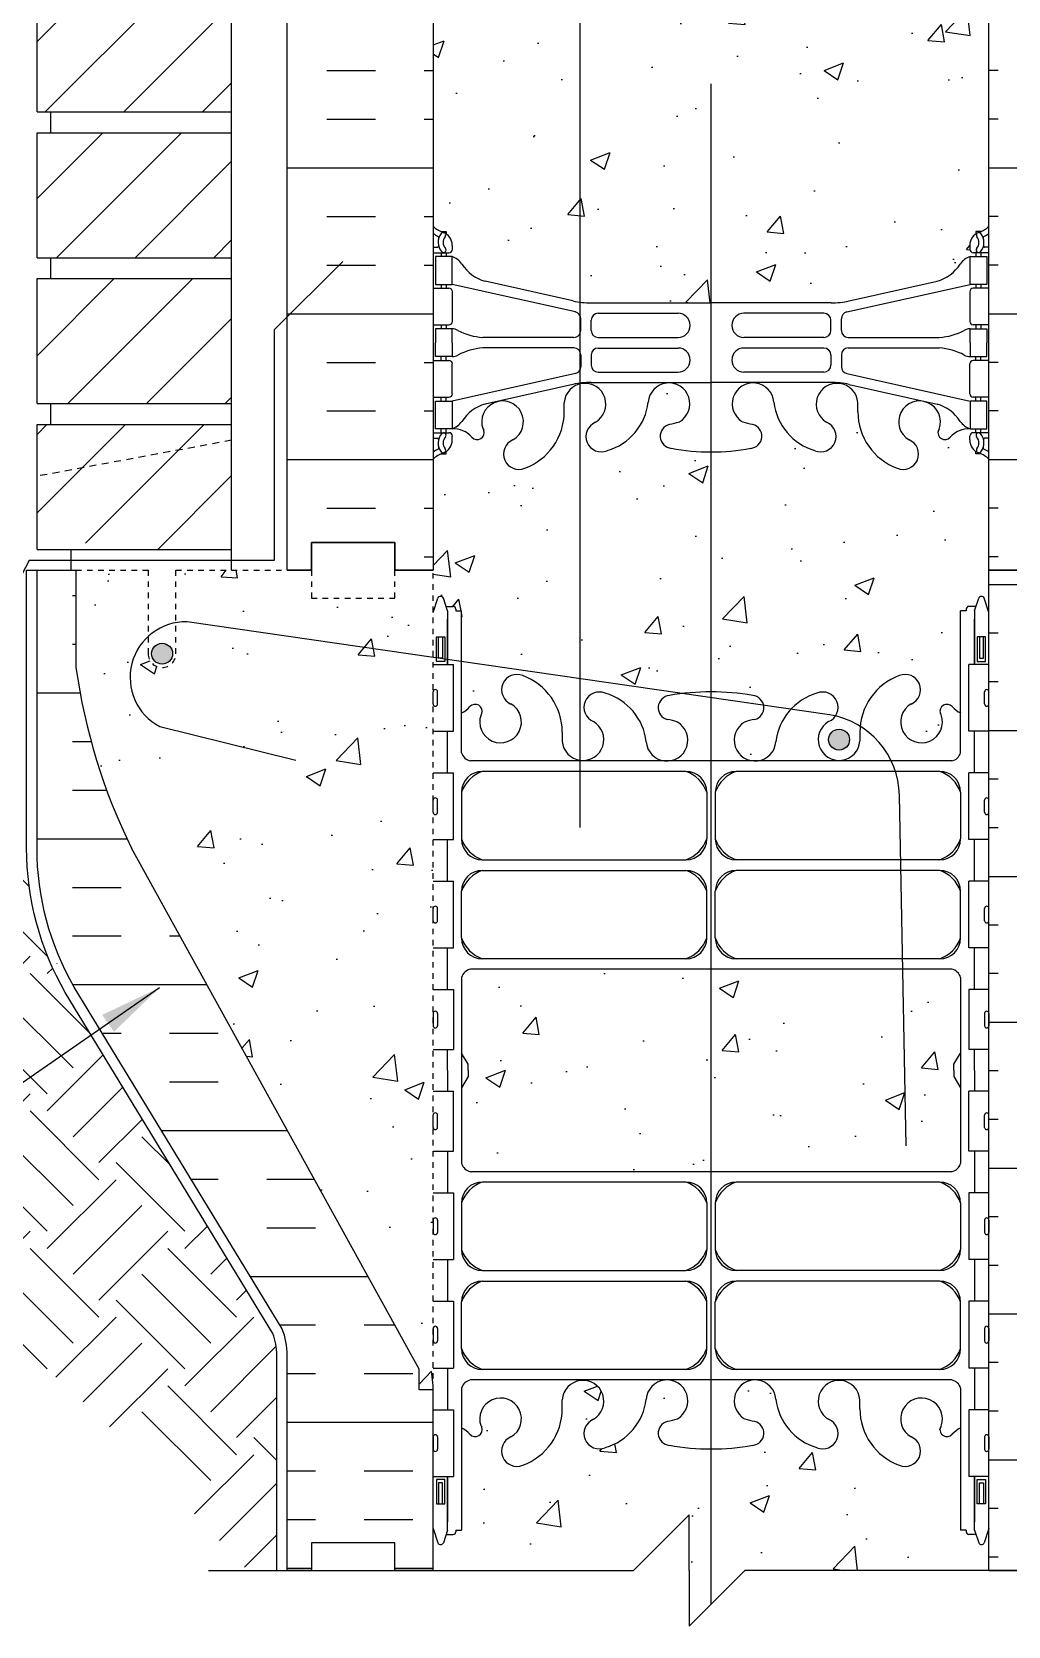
# Model space of a CAD drawing. Header units: inches. Extents: x 40.9 to 95.2, y 22.1 to 94.8.
# Drawn here: x 59.67 to 77.23, y 38.84 to 67.53 of the extents above; entities that cross this region are included whole.
import ezdxf

# ---------------------------------------------------------------- set-up
doc = ezdxf.new("R2010")
doc.units = ezdxf.units.IN
doc.header["$LTSCALE"] = 0.5
doc.header["$MEASUREMENT"] = 0
doc.linetypes.add('DASHED2', pattern=[0.375, 0.25, -0.125])
doc.linetypes.add('HIDDEN2', pattern=[0.1875, 0.125, -0.0625])
for name, color, linetype in [('HATCH', 12, 'Continuous'), ('Hidden2', 12, 'HIDDEN2'), ('line25', 2, 'Continuous'), ('LINE3', 3, 'Continuous'), ('LINE50', 5, 'Continuous'), ('LINE9', 9, 'Continuous'), ('TEXT', 4, 'Continuous'), ('Web_Edge', 9, 'Continuous')]:
    doc.layers.add(name, color=color, linetype=linetype)
doc.styles.add('DIM', font='romans.shx', dxfattribs={"width": 0.7})
doc.dimstyles.new('ext_12', dxfattribs={"dimscale": 12, "dimtxt": 0.09375, "dimasz": 0.09375, "dimexe": 0.09375, "dimexo": 0.0625, "dimgap": 0.0625, "dimtad": 1, "dimdec": 1, "dimzin": 3, "dimdsep": 46, "dimlunit": 4, "dimtxsty": 'DIM', "dimcen": 0.09, "dimdle": 0.09375, "dimclrt": 4, "dimadec": 0, "dimazin": 0, "dimtfac": 1, "dimtdec": 1, "dimtmove": 2, "dimatfit": 3, "dimfxl": 1, "dimfrac": 2, "dimtolj": 1, "dimtzin": 0, "dimarcsym": 0})

msp = doc.modelspace()

# ---------------------------------------------------------------- hatches: boundary and pattern name
at = {"layer": 'HATCH'}
h = msp.add_hatch(dxfattribs=at)
h.set_pattern_fill('ANSI31', color=256, scale=8, style=0)
h.set_pattern_definition([(45, (-50.7638, -96.9024), (-0.707107, 0.707107), [])])
h.paths.add_polyline_path([(63.258, 93.842), (59.758, 93.842), (59.758, 92.342), (63.258, 92.342)])
h.paths.add_polyline_path([(63.258, 91.967), (59.758, 91.967), (59.758, 90.929), (62.702, 90.929), (63.258, 90.929)])
h.paths.add_polyline_path([(63.258, 90.929), (62.702, 90.929), (59.758, 90.929), (59.758, 89.717), (63.258, 89.717)])
h.paths.add_polyline_path([(63.258, 89.342), (59.758, 89.342), (59.758, 87.092), (63.258, 87.092)])
h.paths.add_polyline_path([(63.258, 86.717), (59.758, 86.717), (59.758, 84.467), (63.258, 84.467)])
h.paths.add_polyline_path([(63.258, 84.092), (59.758, 84.092), (59.758, 81.842), (63.258, 81.842)])
h.paths.add_polyline_path([(63.258, 81.467), (59.758, 81.467), (59.758, 79.217), (63.258, 79.217)])
h.paths.add_polyline_path([(63.258, 78.842), (59.758, 78.842), (59.758, 76.592), (63.258, 76.592), (63.258, 77.467), (61.258, 77.467), (61.258, 77.717), (63.258, 77.717)])
h.paths.add_polyline_path([(63.258, 76.217), (59.758, 76.217), (59.758, 73.967), (63.258, 73.967)])
h.paths.add_polyline_path([(63.258, 73.592), (59.758, 73.592), (59.758, 71.342), (63.258, 71.342)])
h.paths.add_polyline_path([(63.258, 70.967), (59.758, 70.967), (59.758, 69.546), (62.702, 69.546), (63.258, 69.546)])
h.paths.add_polyline_path([(63.258, 69.546), (62.702, 69.546), (59.758, 69.546), (59.758, 68.717), (63.258, 68.717)])
h.paths.add_polyline_path([(63.258, 68.342), (61.258, 68.342), (59.758, 68.342), (59.758, 66.092), (63.258, 66.092)])
h.paths.add_polyline_path([(63.258, 65.717), (59.758, 65.717), (59.758, 63.467), (63.258, 63.467)])
h.paths.add_polyline_path([(63.258, 63.092), (59.758, 63.092), (59.758, 60.842), (63.258, 60.842)])
h.paths.add_polyline_path([(63.258, 60.467), (59.758, 60.467), (59.758, 58.842), (60.204, 58.58), (60.817, 58.217), (63.258, 58.217)])
h = msp.add_hatch(dxfattribs=at)
h.set_pattern_fill('AR-CONC', color=256, scale=0.5)
h.paths.add_polyline_path([(76.883, 87.65, 0.08841), (76.737, 87.747), (76.647, 87.747), (76.647, 87.789, -0.249069), (76.537, 87.996), (76.537, 88.063, -0.414214), (76.6, 88.126), (76.647, 88.126), (76.647, 88.196), (76.542, 88.196, -0.168672), (76.356, 88.345, 0.17445), (75.949, 88.641), (74.368, 88.994, 0.054974), (74.041, 89.03), (71.883, 89.03), (71.883, 80.654), (74.041, 80.654, 0.054974), (74.368, 80.69), (75.949, 81.043, 0.17445), (76.356, 81.339, -0.168672), (76.542, 81.488), (76.647, 81.488), (76.647, 81.558), (76.6, 81.558, -0.414214), (76.537, 81.621), (76.537, 81.688, -0.249069), (76.647, 81.895), (76.647, 81.937), (76.737, 81.937, 0.08841), (76.883, 82.034)])
h.paths.add_polyline_path([(71.883, 89.03), (69.725, 89.03, 0.054974), (69.398, 88.994), (67.818, 88.641, 0.17445), (67.41, 88.345, -0.168672), (67.224, 88.196), (67.119, 88.196), (67.119, 88.126), (67.167, 88.126, -0.414214), (67.229, 88.063), (67.229, 87.996, -0.249069), (67.119, 87.789), (67.119, 87.747), (67.029, 87.747, 0.088416), (66.883, 87.65), (66.883, 82.034, 0.088416), (67.029, 81.937), (67.119, 81.937), (67.119, 81.895, -0.249069), (67.229, 81.688), (67.229, 81.621, -0.414214), (67.167, 81.558), (67.119, 81.558), (67.119, 81.488), (67.224, 81.488, -0.168672), (67.41, 81.339, 0.17445), (67.818, 81.043), (69.398, 80.69, 0.054974), (69.725, 80.654), (71.883, 80.654)])
h.paths.add_polyline_path([(76.537, 70.063, -0.414214), (76.6, 70.126), (76.647, 70.126), (76.647, 70.196), (76.542, 70.196, -0.168672), (76.356, 70.345, 0.17445), (75.949, 70.641), (74.368, 70.994, 0.054974), (74.041, 71.03), (71.883, 71.03), (71.883, 68.097, -0.360811), (72.186, 67.92, -0.520567), (72.631, 67.92, -0.520567), (72.844, 67.92, -0.205872), (72.883, 67.945, -0.205872), (72.923, 67.92, -0.520567), (73.135, 67.92, -0.520567), (73.58, 67.92, -0.520567), (74.015, 68.036, -0.520567), (74.295, 68.036, -0.520567), (74.769, 68.036, -0.094524), (74.883, 68.1, -0.094524), (74.997, 68.036, -0.520567), (75.471, 68.036, -0.520567), (75.751, 68.036, -0.520567), (76.186, 67.92, -0.520567), (76.631, 67.92, -0.520567), (76.844, 67.92, -0.205872), (76.883, 67.945), (76.883, 69.65, 0.08841), (76.737, 69.747), (76.647, 69.747), (76.647, 69.789, -0.249069), (76.537, 69.996)])
h.paths.add_polyline_path([(71.883, 71.03), (69.725, 71.03, 0.032596), (69.53, 71.018), (69.53, 68.001, -0.314974), (69.724, 67.887, -0.520567), (70.079, 67.887, -0.520567), (70.446, 67.887, -0.520567), (70.997, 68.036, -0.520567), (71.471, 68.036, -0.520567), (71.751, 68.036, -0.134495), (71.883, 68.097)])
h.paths.add_polyline_path([(69.53, 71.018, 0.022338), (69.398, 70.994), (67.818, 70.641, 0.17445), (67.41, 70.345, -0.168672), (67.224, 70.196), (67.119, 70.196), (67.119, 70.126), (67.167, 70.126, -0.414214), (67.229, 70.063), (67.229, 69.996, -0.249069), (67.119, 69.789), (67.119, 69.747), (67.029, 69.747, 0.088416), (66.883, 69.65), (66.883, 68.083, -0.269542), (67.18, 67.946, -0.520567), (67.515, 67.946, -0.520567), (68.008, 67.946, -0.520567), (68.363, 67.946, -0.520567), (68.797, 67.946, -0.520567), (69.112, 67.946, -0.520567), (69.408, 67.946, -0.176631), (69.53, 68.001)])
h.paths.add_polyline_path([(76.883, 67.945, 0.205872), (76.844, 67.92, 0.520567), (76.631, 67.92, 0.520567), (76.186, 67.92, 0.520567), (75.751, 68.036, 0.520567), (75.471, 68.036, 0.520567), (74.997, 68.036, 0.094524), (74.883, 68.1, 0.094524), (74.769, 68.036, 0.520567), (74.295, 68.036, 0.520567), (74.015, 68.036, 0.520567), (73.58, 67.92, 0.520567), (73.135, 67.92, 0.520567), (72.923, 67.92, 0.205872), (72.883, 67.945, 0.205872), (72.844, 67.92, 0.520567), (72.631, 67.92, 0.520567), (72.186, 67.92, 0.520567), (71.751, 68.036, 0.520567), (71.471, 68.036, 0.520567), (70.997, 68.036, 0.520567), (70.446, 67.887, 0.520567), (70.079, 67.887, 0.520567), (69.724, 67.887, 0.314974), (69.53, 68.001), (69.53, 62.667, 0.032596), (69.725, 62.654), (71.883, 62.654), (74.041, 62.654, 0.054974), (74.368, 62.69), (75.949, 63.043, 0.17445), (76.356, 63.339, -0.168672), (76.542, 63.488), (76.647, 63.488), (76.647, 63.558), (76.6, 63.558, -0.414214), (76.537, 63.621), (76.537, 63.688, -0.249069), (76.647, 63.895), (76.647, 63.937), (76.737, 63.937, 0.08841), (76.883, 64.034)])
h.paths.add_polyline_path([(69.53, 68.001, 0.176631), (69.408, 67.946, 0.520567), (69.112, 67.946, 0.520567), (68.797, 67.946, 0.520567), (68.363, 67.946, 0.520567), (68.008, 67.946, 0.520567), (67.515, 67.946, 0.520567), (67.18, 67.946, 0.269542), (66.883, 68.083), (66.883, 64.034, 0.088416), (67.029, 63.937), (67.119, 63.937), (67.119, 63.895, -0.249069), (67.229, 63.688), (67.229, 63.621, -0.414214), (67.167, 63.558), (67.119, 63.558), (67.119, 63.488), (67.224, 63.488, -0.168672), (67.41, 63.339, 0.17445), (67.818, 63.043), (69.398, 62.69, 0.022338), (69.53, 62.667)])
h.paths.add_polyline_path([(69.53, 61.197, 0.327317), (69.242, 60.86), (69.243, 60.714, -0.316114), (68.534, 59.679, -1), (68.32, 60.19, 2.155404), (67.782, 60.384), (67.793, 60.363, -0.834375), (67.582, 60.237, 0.23174), (67.224, 60.388), (67.119, 60.388), (67.119, 60.318), (67.167, 60.318, -0.414214), (67.229, 60.256), (67.229, 60.188, -0.249069), (67.119, 59.981), (67.119, 59.939), (67.029, 59.939, 0.088416), (66.883, 59.842), (66.883, 57.842), (66.883, 57.083), (66.962, 57.325, -0.725737), (67.068, 57.343), (67.117, 57.193), (67.243, 57.193, -0.414214), (67.293, 57.143), (67.293, 57.113), (67.393, 57.113), (67.393, 56.201), (69.53, 55.892)])
h.paths.add_polyline_path([(71.883, 59.973, -0.047544), (71.169, 60.037, -0.843243), (71.135, 60.47, 0.055617), (71.314, 60.515, 1.604516), (70.756, 60.891, -0.307094), (70.017, 59.996, -1), (69.803, 60.507, 0.864145), (69.53, 61.197), (69.53, 55.892), (71.369, 55.626, -0.034114), (71.883, 55.654)])
h.paths.add_polyline_path([(76.883, 57.842), (76.883, 59.842, 0.08841), (76.737, 59.939), (76.647, 59.939), (76.647, 59.981, -0.249069), (76.537, 60.188), (76.537, 60.256, -0.414214), (76.6, 60.318), (76.647, 60.318), (76.647, 60.388), (76.542, 60.388, 0.231736), (76.185, 60.237, -0.8344), (75.973, 60.363), (75.985, 60.384, 2.155404), (75.446, 60.19, -1), (75.232, 59.679, -0.311223), (74.524, 60.695), (74.524, 60.86, 1.661382), (73.963, 60.507, -1), (73.749, 59.996, -0.307094), (73.011, 60.891, 1.604516), (72.452, 60.515, 0.055617), (72.631, 60.47, -0.843243), (72.597, 60.037, -0.047544), (71.883, 59.973), (71.883, 55.654, -0.049932), (72.633, 55.589, -0.330379), (72.829, 55.415), (73.32, 55.344, -0.134652), (73.785, 55.631, -0.742849), (74.122, 55.221, -0.080478), (74.565, 55.036, -0.285105), (75.268, 55.948, -1), (75.482, 55.437, 2.155404), (76.021, 55.242), (76.009, 55.264, -0.834375), (76.221, 55.389, 0.10894), (76.373, 55.276), (76.373, 57.113), (76.473, 57.113), (76.473, 57.143, -0.414214), (76.523, 57.193), (76.649, 57.193), (76.692, 57.325, -0.725737), (76.798, 57.343), (76.883, 57.083)])
h.paths.add_polyline_path([(74.56, 54.767), (74.56, 54.932, -0.02399), (74.565, 55.036, 0.080478), (74.122, 55.221, -0.147547), (73.999, 55.12, 1.661382)])
h.paths.add_polyline_path([(73.999, 54.795, -1), (74.374, 54.795, -1)], flags=16)
h.paths.add_polyline_path([(73.32, 55.344), (72.829, 55.415, -0.401117), (72.667, 55.157, 0.055617), (72.488, 55.111, 1.661382), (73.049, 54.758, -0.159822)])
h.paths.add_polyline_path([(71.133, 55.589, -0.015791), (71.369, 55.626), (69.53, 55.892), (69.53, 54.423, 0.822371), (69.767, 55.12, -1), (69.981, 55.631, -0.30095), (70.717, 54.758, 1.661382), (71.278, 55.111, 0.055617), (71.099, 55.157, -0.843243)])
h.paths.add_polyline_path([(69.53, 55.892), (67.393, 56.201), (67.393, 55.276, 0.108933), (67.546, 55.389, -0.8344), (67.757, 55.264), (67.746, 55.242, 2.155404), (68.284, 55.437, -1), (68.498, 55.948, -0.311223), (69.207, 54.932), (69.206, 54.767, 0.35457), (69.53, 54.423)])
h.paths.add_polyline_path([(71.883, 50.664), (67.554, 50.664, 0.268156), (67.393, 50.516), (67.393, 49.154), (67.513, 48.954), (67.513, 48.842), (67.513, 48.73), (67.393, 48.53), (67.393, 47.168, 0.268156), (67.554, 47.02), (71.883, 47.02)])
h.paths.add_polyline_path([(71.883, 50.664), (71.883, 47.02), (76.212, 47.02, 0.268138), (76.373, 47.168), (76.373, 48.53), (76.253, 48.73), (76.253, 48.842), (76.253, 48.954), (76.373, 49.154), (76.373, 50.516, 0.268138), (76.212, 50.664)])
h.paths.add_polyline_path([(71.883, 42.031, -0.049933), (71.133, 42.095, -0.843243), (71.099, 42.527, 0.055617), (71.278, 42.573, 1.661382), (70.717, 42.926, -0.30095), (69.981, 42.053, -1), (69.767, 42.564, 1.661382), (69.206, 42.917), (69.207, 42.752, -0.311223), (68.498, 41.736, -1), (68.284, 42.247, 2.155404), (67.746, 42.442), (67.757, 42.42, -0.834375), (67.546, 42.295, 0.108938), (67.393, 42.408), (67.393, 40.571), (67.293, 40.571), (67.293, 40.541, -0.414214), (67.243, 40.491), (67.117, 40.491), (67.068, 40.341, -0.6), (66.968, 40.341), (66.883, 40.601), (66.883, 39.842), (70.489, 39.842), (71.489, 40.842), (71.489, 39.842), (71.489, 38.842), (71.883, 39.237)])
h.paths.add_polyline_path([(76.373, 42.408, 0.108935), (76.221, 42.295, -0.8344), (76.009, 42.42), (76.021, 42.442, 2.155404), (75.482, 42.247, -1), (75.268, 41.736, -0.311223), (74.56, 42.752), (74.56, 42.917, 1.661382), (73.999, 42.564, -1), (73.785, 42.053, -0.30095), (73.049, 42.926, 1.661382), (72.488, 42.573, 0.055617), (72.667, 42.527, -0.843243), (72.633, 42.095, -0.049932), (71.883, 42.031), (71.883, 39.237), (72.489, 39.842), (76.883, 39.842), (76.883, 40.601), (76.798, 40.341, -0.6), (76.698, 40.341), (76.649, 40.491), (76.523, 40.491, -0.414214), (76.473, 40.541), (76.473, 40.571), (76.373, 40.571)])
h = msp.add_hatch(dxfattribs=at)
h.set_pattern_fill('INSUL', color=256, scale=7, style=0)
h.set_pattern_definition([(0, (-2859.2784, -339.1674), (0, 2.625), []), (0, (-2859.2784, -338.2924), (0, 2.625), [0.875, -0.875]), (0, (-2859.2784, -337.4174), (0, 2.625), [0.875, -0.875])])
h.paths.add_polyline_path([(64.258, 57.842), (64.696, 57.842), (64.696, 58.342), (66.196, 58.342), (66.196, 57.842), (66.883, 57.842), (66.883, 75.842), (66.196, 75.842), (66.196, 76.342), (64.696, 76.342), (64.696, 75.842), (64.258, 75.842)])
h = msp.add_hatch(dxfattribs=at)
h.set_pattern_fill('INSUL', color=256, scale=7, style=0)
h.set_pattern_definition([(180, (3003.0448, -339.1674), (0, 2.625), []), (180, (3003.0448, -338.2924), (0, 2.625), [0.875, -0.875]), (180, (3003.0448, -337.4174), (0, 2.625), [0.875, -0.875])])
h.paths.add_polyline_path([(79.508, 57.842), (79.071, 57.842), (79.071, 58.342), (77.571, 58.342), (77.571, 57.842), (76.883, 57.842), (76.883, 75.842), (77.571, 75.842), (77.571, 76.342), (79.071, 76.342), (79.071, 75.842), (79.508, 75.842)])
h = msp.add_hatch(dxfattribs=at)
h.set_pattern_fill('INSUL', color=256, scale=7, style=0)
h.set_pattern_definition([(180, (3003.0448, -357.1674), (0, 2.625), []), (180, (3003.0448, -356.2924), (0, 2.625), [0.875, -0.875]), (180, (3003.0448, -355.4174), (0, 2.625), [0.875, -0.875])])
h.paths.add_polyline_path([(79.508, 39.842), (79.071, 39.842), (79.071, 40.342), (77.571, 40.342), (77.571, 39.842), (76.883, 39.842), (76.883, 57.842), (77.571, 57.842), (77.571, 58.342), (79.071, 58.342), (79.071, 57.842), (79.508, 57.842)])
h = msp.add_hatch(dxfattribs=at)
h.set_pattern_fill('INSUL', color=256, scale=7, style=0)
h.set_pattern_definition([(0, (-2935.6076, -382.7402), (0, 2.625), []), (0, (-2935.6076, -381.8652), (0, 2.625), [0.875, -0.875]), (0, (-2935.6076, -380.9902), (0, 2.625), [0.875, -0.875])])
h.paths.add_polyline_path([(61.458, 52.842, -0.079579), (60.458, 56.092), (60.458, 57.842), (59.758, 57.842), (59.758, 52.842, 0.131652), (60.428, 50.342), (64.166, 44.192, -0.10438), (64.258, 43.717), (64.258, 39.842), (64.696, 39.842), (64.696, 40.342), (66.196, 40.342), (66.196, 39.842), (66.883, 39.842), (66.883, 43.092), (66.633, 43.092), (66.633, 43.467)])
h = msp.add_hatch(dxfattribs=at)
h.set_pattern_fill('AR-CONC', color=256, scale=0.5, style=0)
h.set_pattern_definition([(50, (100.4676, 19.9597), (3.5863, -0.31376), [0.375, -4.125]), (355, (100.4676, 19.9597), (-0.69376, 3.76096), [0.3, -3.3]), (100.4514, (100.7664, 19.9336), (2.89255, 3.4472), [0.3187, -3.5057]), (46.184, (100.4676, 20.9597), (5.3362, -0.8276), [0.5625, -6.1875]), (96.636, (100.9123, 20.891), (4.6733, 4.8706), [0.47805, -5.25856]), (351.184, (100.4676, 20.9597), (4.6733, 4.8706), [0.45, -4.95]), (21, (100.9676, 20.7097), (2.98454, -2.0131), [0.375, -4.125]), (326, (100.9676, 20.7097), (1.21658, 3.62575), [0.3, -3.3]), (71.4514, (101.2163, 20.542), (4.20111, 1.61265), [0.3187, -3.5057]), (37.5, (100.4676, 19.9597), (0.0608, 1.66447), [0, -3.26, 0, -3.35, 0, -3.3125]), (7.5, (100.4676, 19.9597), (1.31535, 1.97206), [0, -1.91, 0, -3.185, 0, -1.2625]), (327.5, (99.3526, 19.9597), (2.669112, -0.112774), [0, -1.25, 0, -3.9, 0, -5.175]), (317.5, (98.8526, 19.9597), (2.91593, 0.50052), [0, -1.625, 0, -2.59, 0, -3.675])])
h.paths.add_polyline_path([(66.883, 57.842), (66.196, 57.842), (66.196, 57.342), (64.696, 57.342), (64.696, 57.842), (64.258, 57.842), (63.34, 57.842), (63.367, 57.705), (63.068, 57.726), (63.162, 57.842), (62.258, 57.842), (62.258, 56.342, -1), (61.758, 56.342), (61.758, 57.842), (60.458, 57.842), (60.458, 56.092, 0.079579), (61.458, 52.842), (66.633, 43.467), (66.633, 43.092), (66.883, 43.092)])
h = msp.add_hatch(dxfattribs=at)
h.set_pattern_fill('EARTH', color=256, scale=7, angle=45, style=0)
h.set_pattern_definition([(45, (100.4676, 19.9597), (2e-16, 2.474874), [1.75, -1.75]), (45, (100.0035, 20.4237), (2e-16, 2.474874), [1.75, -1.75]), (45, (99.5395, 20.8878), (2e-16, 2.474874), [1.75, -1.75]), (135, (99.5395, 21.1971), (-2.474874, 2e-16), [1.75, -1.75]), (135, (100.0035, 21.6612), (-2.474874, 2e-16), [1.75, -1.75]), (135, (100.4676, 22.1252), (-2.474874, 2e-16), [1.75, -1.75])])
edge = h.paths.add_edge_path()
edge.add_line((59.573, 52.673), (42.223, 52.37))
edge.add_spline(control_points=[(42.223, 52.37), (43.4, 50.897), (46.79, 46.659), (56.552, 47.402), (61.253, 42.318), (63.543, 39.842)], knot_values=[0, 0, 0, 0, 5.445163, 15.676074, 25.389883, 25.389883, 25.389883, 25.389883], degree=3, periodic=0)
edge.add_line((63.543, 39.842), (64.071, 39.842))
edge.add_line((64.071, 39.842), (64.071, 43.719))
edge.add_arc((63.087, 43.736), 0.984, 358.9719, 382.1268)
edge.add_line((63.998, 44.107), (60.267, 50.246))
edge.add_arc((64.758, 52.842), 5.188, 181.869, 210.0236, ccw=False)
at = {"layer": 'LINE3'}
for points in [[(61.821, 56.342, 1), (62.196, 56.342, 1)], [(73.999, 54.795, 1), (74.374, 54.795, 1)]]:
    msp.add_hatch(color=256, dxfattribs=at).paths.add_polyline_path(points)

# ---------------------------------------------------------------- linework, layer by layer
at = {"layer": 'HATCH'}
for p, q in [((63.068, 57.726), (63.162, 57.842)), ((63.068, 57.726), (63.367, 57.705)), ((63.367, 57.705), (63.34, 57.842))]:
    msp.add_line(p, q, dxfattribs=at)
at = {"layer": 'Hidden2'}
for p, q in [((60.458, 57.842), (61.758, 57.842)), ((61.758, 57.842), (61.758, 56.342)), ((62.258, 56.342), (62.258, 57.842)), ((62.258, 57.842), (64.258, 57.842))]:
    msp.add_line(p, q, dxfattribs=at)
at = {"layer": 'Hidden2', "ltscale": 0.5}
msp.add_line((66.883, 43.092), (66.883, 57.842), dxfattribs=at)
at = {"layer": 'Hidden2'}
msp.add_lwpolyline([(64.258, 57.842), (64.696, 57.842), (64.696, 58.342), (66.196, 58.342), (66.196, 57.842), (66.883, 57.842)], dxfattribs=at)
msp.add_arc((62.008, 56.342), 0.25, 180, 0, dxfattribs=at)
at = {"layer": 'line25'}
for p, q in [((66.883, 75.842), (66.883, 57.842)), ((76.883, 57.842), (76.883, 75.842)), ((59.758, 66.092), (59.758, 68.342)), ((63.258, 57.842), (63.258, 68.342)), ((59.758, 66.092), (63.258, 66.092)), ((60.008, 65.717), (60.008, 66.092)), ((59.758, 63.467), (59.758, 65.717)), ((59.758, 65.717), (63.258, 65.717)), ((59.758, 63.467), (63.258, 63.467)), ((60.008, 63.092), (60.008, 63.467)), ((59.758, 63.092), (63.258, 63.092)), ((59.758, 60.842), (59.758, 63.092)), ((59.758, 60.842), (63.258, 60.842)), ((60.008, 60.467), (60.008, 60.842)), ((59.758, 60.467), (63.258, 60.467)), ((59.758, 58.217), (59.758, 60.467)), ((59.758, 58.217), (63.258, 58.217)), ((60.374, 57.842), (60.374, 58.217)), ((60.458, 57.842), (60.458, 56.092)), ((76.883, 39.842), (76.883, 57.842)), ((66.883, 56.147), (67.248, 56.147)), ((67.248, 54.947), (67.248, 56.147)), ((76.883, 56.147), (76.518, 56.147)), ((76.518, 54.947), (76.518, 56.147)), ((66.883, 54.947), (67.248, 54.947)), ((76.883, 54.947), (76.518, 54.947)), ((66.883, 54.197), (67.248, 54.197)), ((67.248, 52.997), (67.248, 54.197)), ((76.883, 54.197), (76.518, 54.197)), ((76.518, 52.997), (76.518, 54.197)), ((66.633, 43.467), (61.458, 52.842)), ((66.883, 52.997), (67.248, 52.997)), ((76.883, 52.997), (76.518, 52.997)), ((66.883, 52.247), (67.248, 52.247)), ((67.248, 51.047), (67.248, 52.247)), ((76.883, 52.247), (76.518, 52.247)), ((76.518, 51.047), (76.518, 52.247)), ((66.883, 51.047), (67.248, 51.047)), ((76.883, 51.047), (76.518, 51.047)), ((66.883, 50.297), (67.248, 50.297)), ((67.248, 50.297), (67.248, 49.217)), ((76.883, 50.297), (76.518, 50.297)), ((76.518, 50.297), (76.518, 49.217)), ((66.883, 49.217), (67.248, 49.217)), ((76.883, 49.217), (76.518, 49.217)), ((66.883, 48.467), (67.248, 48.467)), ((67.248, 47.387), (67.248, 48.467)), ((76.883, 48.467), (76.518, 48.467)), ((76.518, 47.387), (76.518, 48.467)), ((66.883, 47.387), (67.248, 47.387)), ((76.883, 47.387), (76.518, 47.387)), ((66.883, 46.637), (67.248, 46.637)), ((67.248, 46.637), (67.248, 45.437)), ((76.883, 46.637), (76.518, 46.637)), ((76.518, 46.637), (76.518, 45.437)), ((66.883, 45.437), (67.248, 45.437)), ((76.883, 45.437), (76.518, 45.437)), ((66.883, 44.687), (67.248, 44.687)), ((67.248, 44.687), (67.248, 43.487)), ((76.883, 44.687), (76.518, 44.687)), ((76.518, 44.687), (76.518, 43.487)), ((66.633, 43.092), (66.633, 43.467)), ((66.883, 43.487), (67.248, 43.487)), ((76.883, 43.487), (76.518, 43.487)), ((66.883, 43.092), (66.633, 43.092)), ((66.883, 39.842), (66.883, 43.092)), ((66.883, 42.737), (67.248, 42.737)), ((67.248, 42.737), (67.248, 41.537)), ((76.883, 42.737), (76.518, 42.737)), ((76.518, 42.737), (76.518, 41.537)), ((66.883, 41.537), (67.248, 41.537)), ((76.883, 41.537), (76.518, 41.537))]:
    msp.add_line(p, q, dxfattribs=at)
msp.add_arc((71.103, 57.589), 10.75, 188.0028, 206.2026, dxfattribs=at)
at = {"layer": 'LINE3'}
for p, q in [((69.53, 53.214), (69.53, 88.9)), ((71.883, 39.237), (71.883, 66.597)), ((74.016, 55.243), (62.458, 56.915)), ((61.969, 55.029), (64.414, 54.425)), ((75.396, 47.483), (75.273, 53.792))]:
    msp.add_line(p, q, dxfattribs=at)
for centre in [(62.008, 56.342), (74.186, 54.795)]:
    msp.add_circle(centre, 0.188, dxfattribs=at)
for centre, radius, start, end in [((62.433, 55.915), 1, 88.5619, 242.3551), ((73.773, 53.763), 1.5, 1.1198, 80.6983)]:
    msp.add_arc(centre, radius, start, end, dxfattribs=at)
at = {"layer": 'LINE50'}
msp.add_line((64.258, 57.842), (64.258, 75.842), dxfattribs=at)
for points in [[(64.258, 57.842), (64.696, 57.842), (64.696, 58.342), (66.196, 58.342), (66.196, 57.842), (66.883, 57.842)], [(66.883, 57.842), (66.196, 57.842), (66.196, 58.342), (64.696, 58.342), (64.696, 57.842), (64.258, 57.842)], [(79.508, 57.842), (79.071, 57.842), (79.071, 58.342), (77.571, 58.342), (77.571, 57.842), (76.883, 57.842)], [(76.883, 57.842), (77.571, 57.842), (77.571, 58.342), (79.071, 58.342), (79.071, 57.842), (79.508, 57.842)], [(66.883, 39.842), (66.196, 39.842), (66.196, 40.342), (64.696, 40.342), (64.696, 39.842), (64.258, 39.842)], [(76.883, 39.842), (77.571, 39.842), (77.571, 40.342), (79.071, 40.342), (79.071, 39.842), (79.508, 39.842)]]:
    msp.add_lwpolyline(points, dxfattribs=at)
msp.add_lwpolyline([(64.258, 39.842), (64.258, 43.717, 0.10438), (64.166, 44.192), (60.428, 50.342, -0.131652), (59.758, 52.842), (59.758, 57.842), (60.458, 57.842)], format="xyb", dxfattribs=at)
at = {"layer": 'LINE9'}
for p, q in [((64.024, 62.167), (65.258, 63.401)), ((66.923, 55.697), (66.923, 55.697)), ((76.843, 55.697), (76.843, 55.697)), ((66.883, 55.437), (66.883, 55.657)), ((66.883, 55.602), (66.883, 55.602)), ((66.883, 55.492), (66.883, 55.492)), ((66.923, 55.397), (66.923, 55.397)), ((66.963, 55.437), (66.963, 55.657)), ((76.803, 55.437), (76.803, 55.657)), ((76.843, 55.397), (76.843, 55.397)), ((76.883, 55.437), (76.883, 55.657)), ((76.883, 55.602), (76.883, 55.602)), ((76.883, 55.492), (76.883, 55.492)), ((66.883, 53.487), (66.883, 53.707)), ((66.883, 53.652), (66.883, 53.652)), ((66.923, 53.747), (66.923, 53.747)), ((66.963, 53.487), (66.963, 53.707)), ((76.803, 53.487), (76.803, 53.707)), ((76.843, 53.747), (76.843, 53.747)), ((76.883, 53.487), (76.883, 53.707)), ((76.883, 53.652), (76.883, 53.652)), ((66.883, 53.542), (66.883, 53.542)), ((66.923, 53.447), (66.923, 53.447)), ((76.843, 53.447), (76.843, 53.447)), ((76.883, 53.542), (76.883, 53.542)), ((66.883, 51.537), (66.883, 51.757)), ((66.883, 51.702), (66.883, 51.702)), ((66.923, 51.797), (66.923, 51.797)), ((66.963, 51.537), (66.963, 51.757)), ((76.803, 51.537), (76.803, 51.757)), ((76.843, 51.797), (76.843, 51.797)), ((76.883, 51.537), (76.883, 51.757)), ((76.883, 51.702), (76.883, 51.702)), ((66.883, 51.592), (66.883, 51.592)), ((66.923, 51.497), (66.923, 51.497)), ((76.843, 51.497), (76.843, 51.497)), ((76.883, 51.592), (76.883, 51.592)), ((66.883, 49.867), (66.883, 49.647)), ((66.883, 49.812), (66.883, 49.812)), ((66.883, 49.702), (66.883, 49.702)), ((66.923, 49.907), (66.923, 49.907)), ((66.963, 49.867), (66.963, 49.647)), ((76.803, 49.867), (76.803, 49.647)), ((76.843, 49.907), (76.843, 49.907)), ((76.883, 49.867), (76.883, 49.647)), ((76.883, 49.812), (76.883, 49.812)), ((76.883, 49.702), (76.883, 49.702)), ((66.923, 49.607), (66.923, 49.607)), ((76.843, 49.607), (76.843, 49.607)), ((66.883, 47.817), (66.883, 48.037)), ((66.883, 47.982), (66.883, 47.982)), ((66.923, 48.077), (66.923, 48.077)), ((66.963, 47.817), (66.963, 48.037)), ((76.803, 47.817), (76.803, 48.037)), ((76.843, 48.077), (76.843, 48.077)), ((76.883, 47.817), (76.883, 48.037)), ((76.883, 47.982), (76.883, 47.982)), ((66.883, 47.872), (66.883, 47.872)), ((66.923, 47.777), (66.923, 47.777)), ((76.843, 47.777), (76.843, 47.777)), ((76.883, 47.872), (76.883, 47.872)), ((66.883, 46.147), (66.883, 45.927)), ((66.883, 46.092), (66.883, 46.092)), ((66.883, 45.982), (66.883, 45.982)), ((66.923, 46.187), (66.923, 46.187)), ((66.963, 46.147), (66.963, 45.927)), ((76.803, 46.147), (76.803, 45.927)), ((76.843, 46.187), (76.843, 46.187)), ((76.883, 46.147), (76.883, 45.927)), ((76.883, 46.092), (76.883, 46.092)), ((76.883, 45.982), (76.883, 45.982)), ((66.923, 45.887), (66.923, 45.887)), ((76.843, 45.887), (76.843, 45.887)), ((66.883, 44.197), (66.883, 43.977)), ((66.963, 44.197), (66.963, 43.977)), ((76.803, 44.197), (76.803, 43.977)), ((76.883, 44.197), (76.883, 43.977)), ((66.883, 44.142), (66.883, 44.142)), ((66.883, 44.032), (66.883, 44.032)), ((66.923, 43.937), (66.923, 43.937)), ((76.843, 43.937), (76.843, 43.937)), ((76.883, 44.142), (76.883, 44.142)), ((76.883, 44.032), (76.883, 44.032)), ((66.883, 42.247), (66.883, 42.027)), ((66.883, 42.192), (66.883, 42.192)), ((66.923, 42.287), (66.923, 42.287)), ((66.963, 42.247), (66.963, 42.027)), ((76.803, 42.247), (76.803, 42.027)), ((76.843, 42.287), (76.843, 42.287)), ((76.883, 42.247), (76.883, 42.027)), ((76.883, 42.192), (76.883, 42.192)), ((66.883, 42.082), (66.883, 42.082)), ((66.923, 41.987), (66.923, 41.987)), ((76.843, 41.987), (76.843, 41.987)), ((76.883, 42.082), (76.883, 42.082)), ((71.489, 40.842), (70.489, 39.842)), ((71.489, 39.842), (71.489, 40.842)), ((62.845, 39.842), (70.489, 39.842)), ((71.489, 39.842), (71.489, 38.842)), ((71.489, 38.842), (72.489, 39.842)), ((80.132, 39.842), (72.489, 39.842))]:
    msp.add_line(p, q, dxfattribs=at)
at = {"layer": 'LINE9', "linetype": 'DASHED2'}
msp.add_line((63.258, 60.183), (59.758, 59.535), dxfattribs=at)
at = {"layer": 'LINE9'}
msp.add_lwpolyline([(64.024, 62.167), (64.024, 58.017), (59.614, 58.017), (59.415, 57.628)], dxfattribs=at)
at = {"layer": 'LINE9', "linetype": 'Continuous', "ltscale": 0.5}
msp.add_lwpolyline([(64.071, 39.842), (64.071, 43.719, 0.101377), (63.998, 44.107), (60.267, 50.246, -0.131757), (59.571, 52.842), (59.571, 57.842), (59.758, 57.842)], format="xyb", dxfattribs=at)
at = {"layer": 'LINE9', "linetype": 'DASHED2', "ltscale": 0.15}
msp.add_lwpolyline([(64.696, 57.842), (64.696, 57.842), (64.696, 57.342), (66.196, 57.342), (66.196, 57.842), (66.196, 57.842)], dxfattribs=at)
at = {"layer": 'LINE9'}
for centre, start, end in [((66.923, 55.657), 90, 180), ((66.923, 55.657), 360, 90), ((76.843, 55.657), 90, 180), ((76.843, 55.657), 0, 90), ((66.923, 55.437), 180, 270), ((66.923, 55.437), 270, 0), ((76.843, 55.437), 180, 270), ((76.843, 55.437), 270, 0), ((66.923, 53.707), 90, 180), ((66.923, 53.707), 360, 90), ((76.843, 53.707), 90, 180), ((76.843, 53.707), 0, 90), ((66.923, 53.487), 180, 270), ((66.923, 53.487), 270, 0), ((76.843, 53.487), 180, 270), ((76.843, 53.487), 270, 0), ((66.923, 51.757), 90, 180), ((66.923, 51.757), 360, 90), ((76.843, 51.757), 90, 180), ((76.843, 51.757), 0, 90), ((66.923, 51.537), 180, 270), ((66.923, 51.537), 270, 0), ((76.843, 51.537), 180, 270), ((76.843, 51.537), 270, 0), ((66.923, 49.867), 90, 180), ((66.923, 49.647), 180, 270), ((66.923, 49.867), 0, 90), ((66.923, 49.647), 270, 0), ((76.843, 49.867), 90, 180), ((76.843, 49.647), 180, 270), ((76.843, 49.867), 360, 90), ((76.843, 49.647), 270, 0), ((66.923, 48.037), 90, 180), ((66.923, 48.037), 360, 90), ((76.843, 48.037), 90, 180), ((76.843, 48.037), 0, 90), ((66.923, 47.817), 180, 270), ((66.923, 47.817), 270, 0), ((76.843, 47.817), 180, 270), ((76.843, 47.817), 270, 0), ((66.923, 46.147), 90, 180), ((66.923, 45.927), 180, 270), ((66.923, 46.147), 0, 90), ((66.923, 45.927), 270, 0), ((76.843, 46.147), 90, 180), ((76.843, 45.927), 180, 270), ((76.843, 46.147), 360, 90), ((76.843, 45.927), 270, 0), ((66.923, 44.197), 90, 180), ((66.923, 44.197), 0, 90), ((76.843, 44.197), 90, 180), ((76.843, 44.197), 360, 90), ((66.923, 43.977), 180, 270), ((66.923, 43.977), 270, 0), ((76.843, 43.977), 180, 270), ((76.843, 43.977), 270, 0), ((66.923, 42.247), 90, 180), ((66.923, 42.247), 0, 90), ((76.843, 42.247), 90, 180), ((76.843, 42.247), 360, 90), ((66.923, 42.027), 180, 270), ((66.923, 42.027), 270, 0), ((76.843, 42.027), 180, 270), ((76.843, 42.027), 270, 0)]:
    msp.add_arc(centre, 0.04, start, end, dxfattribs=at)
at = {"layer": 'Web_Edge'}
for p, q in [((67.029, 63.937), (67.119, 63.937)), ((67.119, 63.937), (67.119, 63.895)), ((76.737, 63.937), (76.647, 63.937)), ((76.647, 63.937), (76.647, 63.895)), ((66.883, 63.658), (66.961, 63.658)), ((66.883, 63.558), (67.167, 63.558)), ((67.029, 63.558), (67.029, 63.488)), ((67.119, 63.558), (67.119, 63.488)), ((67.229, 63.688), (67.229, 63.621)), ((76.537, 63.688), (76.537, 63.621)), ((76.883, 63.558), (76.6, 63.558)), ((76.647, 63.558), (76.647, 63.488)), ((76.737, 63.558), (76.737, 63.488)), ((76.883, 63.658), (76.805, 63.658)), ((66.883, 62.918), (67.167, 62.918)), ((67.029, 62.988), (67.029, 62.918)), ((67.119, 62.988), (67.119, 62.918)), ((69.442, 62.492), (67.224, 62.988)), ((67.229, 62.856), (67.229, 62.321)), ((69.398, 62.69), (67.818, 63.043)), ((74.325, 62.492), (76.542, 62.988)), ((74.368, 62.69), (75.949, 63.043)), ((76.537, 62.856), (76.537, 62.321)), ((76.883, 62.918), (76.6, 62.918)), ((76.647, 62.988), (76.647, 62.918)), ((76.737, 62.988), (76.737, 62.918)), ((69.725, 62.654), (71.883, 62.654)), ((74.041, 62.654), (71.883, 62.654)), ((66.883, 62.258), (67.167, 62.258)), ((67.029, 62.258), (67.029, 62.188)), ((67.119, 62.258), (67.119, 62.188)), ((69.539, 62.157), (69.539, 62.37)), ((69.727, 62.158), (69.727, 62.342)), ((69.852, 62.467), (71.291, 62.467)), ((73.914, 62.467), (72.475, 62.467)), ((74.039, 62.158), (74.039, 62.342)), ((74.227, 62.157), (74.227, 62.37)), ((76.883, 62.258), (76.6, 62.258)), ((76.647, 62.258), (76.647, 62.188)), ((76.737, 62.258), (76.737, 62.188)), ((69.414, 62.032), (67.777, 62.032)), ((69.852, 62.033), (71.291, 62.033)), ((73.914, 62.033), (72.475, 62.033)), ((74.352, 62.032), (75.989, 62.032)), ((67.029, 61.618), (67.029, 61.688)), ((67.119, 61.618), (67.119, 61.688)), ((69.414, 61.844), (67.777, 61.844)), ((69.539, 61.719), (69.539, 61.507)), ((69.727, 61.718), (69.727, 61.534)), ((69.852, 61.843), (71.291, 61.843)), ((73.914, 61.843), (72.475, 61.843)), ((74.039, 61.718), (74.039, 61.534)), ((74.227, 61.719), (74.227, 61.507)), ((74.352, 61.844), (75.989, 61.844)), ((76.647, 61.618), (76.647, 61.688)), ((76.737, 61.618), (76.737, 61.688)), ((66.883, 61.618), (67.167, 61.618)), ((67.229, 61.021), (67.229, 61.556)), ((69.852, 61.409), (71.291, 61.409)), ((73.914, 61.409), (72.475, 61.409)), ((76.537, 61.021), (76.537, 61.556)), ((76.883, 61.618), (76.6, 61.618)), ((69.442, 61.385), (67.224, 60.888)), ((69.398, 61.187), (67.818, 60.834)), ((69.725, 61.223), (71.883, 61.223)), ((74.041, 61.223), (71.883, 61.223)), ((74.325, 61.385), (76.542, 60.888)), ((74.368, 61.187), (75.949, 60.834)), ((66.883, 60.958), (67.167, 60.958)), ((67.029, 60.888), (67.029, 60.958)), ((67.119, 60.888), (67.119, 60.958)), ((69.243, 60.695), (69.242, 60.86)), ((74.524, 60.695), (74.524, 60.86)), ((76.883, 60.958), (76.6, 60.958)), ((76.647, 60.888), (76.647, 60.958)), ((76.737, 60.888), (76.737, 60.958)), ((66.883, 60.318), (67.167, 60.318)), ((67.029, 60.318), (67.029, 60.388)), ((67.119, 60.318), (67.119, 60.388)), ((67.229, 60.188), (67.229, 60.256)), ((67.782, 60.384), (67.793, 60.363)), ((75.985, 60.384), (75.973, 60.363)), ((76.537, 60.188), (76.537, 60.256)), ((76.883, 60.318), (76.6, 60.318)), ((76.647, 60.318), (76.647, 60.388)), ((76.737, 60.318), (76.737, 60.388)), ((66.883, 60.218), (66.961, 60.218)), ((67.119, 59.939), (67.119, 59.981)), ((76.647, 59.939), (76.647, 59.981)), ((76.883, 60.218), (76.805, 60.218)), ((67.029, 59.939), (67.119, 59.939)), ((76.737, 59.939), (76.647, 59.939)), ((66.883, 57.083), (66.968, 57.343)), ((67.143, 57.113), (67.068, 57.343)), ((67.117, 57.193), (67.243, 57.193)), ((67.143, 57.113), (67.143, 56.147)), ((67.293, 57.143), (67.293, 57.143)), ((67.293, 57.143), (67.293, 57.113)), ((67.293, 57.113), (67.393, 57.113)), ((67.393, 54.559), (67.393, 57.113)), ((76.473, 57.113), (76.373, 57.113)), ((76.373, 54.559), (76.373, 57.113)), ((76.473, 57.143), (76.473, 57.143)), ((76.473, 57.143), (76.473, 57.113)), ((76.649, 57.193), (76.523, 57.193)), ((76.623, 57.113), (76.698, 57.343)), ((76.623, 57.113), (76.623, 56.147)), ((76.883, 57.083), (76.798, 57.343)), ((67.746, 55.242), (67.757, 55.264)), ((76.021, 55.242), (76.009, 55.264)), ((69.207, 54.932), (69.206, 54.767)), ((74.56, 54.932), (74.56, 54.767)), ((76.212, 54.411), (67.554, 54.411)), ((71.432, 54.224), (67.768, 54.224)), ((75.998, 54.224), (72.334, 54.224)), ((67.393, 53.849), (67.393, 53.008)), ((71.807, 53.849), (71.807, 53.008)), ((71.959, 53.85), (71.959, 53.009)), ((76.373, 53.849), (76.373, 53.008)), ((67.768, 52.633), (71.432, 52.633)), ((75.998, 52.633), (72.334, 52.633)), ((67.768, 52.442), (71.432, 52.442)), ((75.998, 52.442), (72.334, 52.442)), ((67.393, 51.226), (67.393, 52.067)), ((71.807, 51.226), (71.807, 52.067)), ((71.959, 51.226), (71.959, 52.066)), ((76.373, 51.226), (76.373, 52.067)), ((71.432, 50.851), (67.768, 50.851)), ((75.998, 50.851), (72.334, 50.851)), ((67.393, 50.516), (67.393, 47.168)), ((76.212, 50.664), (67.554, 50.664)), ((76.373, 50.516), (76.373, 47.168)), ((67.513, 48.954), (67.393, 49.154)), ((67.513, 48.954), (67.393, 49.154)), ((76.253, 48.954), (76.373, 49.154)), ((76.253, 48.954), (76.373, 49.154)), ((67.513, 48.842), (67.513, 48.954)), ((67.513, 48.842), (67.513, 48.954)), ((67.513, 48.842), (67.513, 48.73)), ((67.513, 48.842), (67.513, 48.73)), ((76.253, 48.842), (76.253, 48.954)), ((76.253, 48.842), (76.253, 48.954)), ((76.253, 48.842), (76.253, 48.73)), ((76.253, 48.842), (76.253, 48.73)), ((67.513, 48.73), (67.393, 48.53)), ((67.513, 48.73), (67.393, 48.53)), ((76.253, 48.73), (76.373, 48.53)), ((76.253, 48.73), (76.373, 48.53)), ((76.212, 47.02), (67.554, 47.02)), ((71.432, 46.833), (67.768, 46.833)), ((75.998, 46.833), (72.334, 46.833)), ((67.393, 46.458), (67.393, 45.617)), ((71.807, 46.458), (71.807, 45.617)), ((71.959, 46.458), (71.959, 45.618)), ((76.373, 46.458), (76.373, 45.617)), ((67.768, 45.242), (71.432, 45.242)), ((67.768, 45.051), (71.432, 45.051)), ((75.998, 45.242), (72.334, 45.242)), ((75.998, 45.051), (72.334, 45.051)), ((67.393, 43.835), (67.393, 44.676)), ((71.807, 43.835), (71.807, 44.676)), ((71.959, 43.835), (71.959, 44.675)), ((76.373, 43.835), (76.373, 44.676)), ((71.432, 43.46), (67.768, 43.46)), ((75.998, 43.46), (72.334, 43.46)), ((67.393, 43.125), (67.393, 40.571)), ((76.212, 43.273), (67.554, 43.273)), ((76.373, 43.125), (76.373, 40.571)), ((69.207, 42.752), (69.206, 42.917)), ((74.56, 42.752), (74.56, 42.917)), ((67.746, 42.442), (67.757, 42.42)), ((76.021, 42.442), (76.009, 42.42)), ((67.143, 40.571), (67.143, 41.537)), ((76.623, 40.571), (76.623, 41.537)), ((66.883, 40.601), (66.968, 40.341)), ((67.143, 40.571), (67.068, 40.341)), ((67.117, 40.491), (67.243, 40.491)), ((67.293, 40.571), (67.393, 40.571)), ((67.293, 40.571), (67.293, 40.541)), ((67.293, 40.541), (67.293, 40.541)), ((76.473, 40.571), (76.373, 40.571)), ((76.473, 40.571), (76.473, 40.541)), ((76.473, 40.541), (76.473, 40.541)), ((76.649, 40.491), (76.523, 40.491)), ((76.623, 40.571), (76.698, 40.341)), ((76.883, 40.601), (76.798, 40.341))]:
    msp.add_line(p, q, dxfattribs=at)
for points in [[(66.924, 62.988), (67.224, 62.988), (67.224, 63.488), (66.924, 63.488)], [(76.842, 62.988), (76.542, 62.988), (76.542, 63.488), (76.842, 63.488)], [(66.924, 60.888), (67.224, 60.888), (67.224, 60.388), (66.924, 60.388)], [(76.842, 60.888), (76.542, 60.888), (76.542, 60.388), (76.842, 60.388)], [(67.093, 56.203), (66.943, 56.203), (66.943, 56.643), (67.093, 56.643)], [(67.053, 56.263), (66.983, 56.263), (66.983, 56.643), (67.053, 56.643)], [(76.673, 56.203), (76.823, 56.203), (76.823, 56.643), (76.673, 56.643)], [(76.713, 56.263), (76.783, 56.263), (76.783, 56.643), (76.713, 56.643)], [(67.093, 41.481), (66.943, 41.481), (66.943, 41.041), (67.093, 41.041)], [(67.053, 41.421), (66.983, 41.421), (66.983, 41.041), (67.053, 41.041)], [(76.673, 41.481), (76.823, 41.481), (76.823, 41.041), (76.673, 41.041)], [(76.713, 41.421), (76.783, 41.421), (76.783, 41.041), (76.713, 41.041)]]:
    msp.add_lwpolyline(points, close=True, dxfattribs=at)
for points in [[(67.224, 61.938), (67.224, 62.188), (66.924, 62.188), (66.924, 61.938)], [(76.542, 61.938), (76.542, 62.188), (76.842, 62.188), (76.842, 61.938)], [(67.224, 61.938), (67.224, 61.688), (66.924, 61.688), (66.924, 61.938)], [(76.542, 61.938), (76.542, 61.688), (76.842, 61.688), (76.842, 61.938)], [(67.143, 56.147), (67.143, 56.963)], [(76.623, 56.147), (76.623, 56.963)], [(67.143, 54.197), (67.143, 54.947)], [(76.623, 54.197), (76.623, 54.947)], [(67.143, 52.247), (67.143, 52.997)], [(76.623, 52.247), (76.623, 52.997)], [(67.143, 50.297), (67.143, 51.047)], [(76.623, 50.297), (76.623, 51.047)], [(67.143, 48.842), (67.143, 49.217)], [(76.623, 48.842), (76.623, 49.217)], [(67.143, 48.842), (67.143, 48.467)], [(76.623, 48.842), (76.623, 48.467)], [(67.143, 47.387), (67.143, 46.637)], [(76.623, 47.387), (76.623, 46.637)], [(67.143, 45.437), (67.143, 44.687)], [(76.623, 45.437), (76.623, 44.687)], [(67.143, 43.487), (67.143, 42.737)], [(76.623, 43.487), (76.623, 42.737)], [(67.143, 41.537), (67.143, 40.721)], [(76.623, 41.537), (76.623, 40.721)]]:
    msp.add_lwpolyline(points, dxfattribs=at)
for centre, radius, start, end in [((67.229, 64.395), 0.5, 226.2109, 250.5288), ((76.537, 64.395), 0.5, 289.4712, 313.7878), ((67.229, 64.395), 0.6, 234.7832, 245.0748), ((67.223, 63.743), 0.25, 140.1145, 222.4609), ((66.967, 63.832), 0.021, 343.464, 63.9957), ((67.065, 63.874), 0.045, 321.448, 139.1879), ((66.979, 63.688), 0.25, 0, 70.5288), ((67.223, 63.743), 0.16, 140.0001, 222.4609), ((76.787, 63.688), 0.25, 109.4712, 180), ((76.701, 63.874), 0.045, 40.8121, 218.552), ((76.543, 63.743), 0.16, 317.5391, 39.9999), ((76.543, 63.743), 0.25, 317.5391, 39.8855), ((76.799, 63.832), 0.021, 116.0043, 196.536), ((76.537, 64.395), 0.6, 294.9252, 305.2158), ((66.961, 63.678), 0.0196, 269.4032, 15.4901), ((67.072, 63.604), 0.045, 222.4609, 42.4609), ((67.167, 63.621), 0.0625, 270, 0), ((67.102, 63.146), 0.364, 34.9775, 70.3387), ((76.665, 63.146), 0.364, 109.6613, 145.0225), ((76.6, 63.621), 0.0625, 180, 270), ((76.695, 63.604), 0.045, 137.5391, 317.5391), ((76.805, 63.678), 0.0196, 164.5099, 270.5968), ((68.025, 63.757), 0.743, 212.7919, 253.8107), ((75.741, 63.757), 0.743, 286.1893, 327.2081), ((67.167, 62.856), 0.0625, 0, 90), ((76.6, 62.856), 0.0625, 90, 180), ((69.725, 64.154), 1.5, 257.4135, 270), ((74.041, 64.154), 1.5, 270, 282.5865), ((67.167, 62.321), 0.0625, 270, 0), ((69.414, 62.37), 0.125, 0, 77.3767), ((69.852, 62.342), 0.125, 90, 180), ((71.291, 62.25), 0.217, 270, 90), ((72.475, 62.25), 0.217, 90, 270), ((73.914, 62.342), 0.125, 0, 90), ((74.352, 62.37), 0.125, 102.6233, 180), ((76.6, 62.321), 0.0625, 180, 270), ((67.22, 61.97), 0.219, 60.4937, 88.92), ((67.866, 63.199), 1.17, 242.6365, 265.6505), ((69.414, 62.157), 0.125, 270, 0), ((69.852, 62.158), 0.125, 180, 270), ((73.914, 62.158), 0.125, 270, 360), ((74.352, 62.157), 0.125, 180, 270), ((75.901, 63.199), 1.17, 274.3495, 297.3635), ((76.546, 61.97), 0.219, 91.08, 119.5063), ((67.22, 61.907), 0.219, 271.08, 299.5063), ((67.866, 60.677), 1.17, 94.3495, 117.3635), ((69.414, 61.719), 0.125, 0, 90), ((69.852, 61.718), 0.125, 90, 180), ((71.291, 61.626), 0.217, 270, 90), ((72.475, 61.626), 0.217, 90, 270), ((73.914, 61.718), 0.125, 0, 90), ((74.352, 61.719), 0.125, 90, 180), ((75.901, 60.677), 1.17, 62.6365, 85.6505), ((76.546, 61.907), 0.219, 240.4937, 268.92), ((67.167, 61.556), 0.0625, 0, 90), ((69.414, 61.507), 0.125, 282.6233, 0), ((69.852, 61.534), 0.125, 180, 270), ((73.914, 61.534), 0.125, 270, 0), ((74.352, 61.507), 0.125, 180, 257.3767), ((76.6, 61.556), 0.0625, 90, 180), ((69.616, 60.832), 0.375, 299.9315, 175.7552), ((69.725, 59.723), 1.5, 90, 102.5865), ((71.127, 60.84), 0.375, 299.9315, 175.7552), ((72.639, 60.84), 0.375, 4.2448, 240.0685), ((74.15, 60.832), 0.375, 4.2448, 240.0685), ((74.041, 59.723), 1.5, 77.4135, 90), ((67.167, 61.021), 0.0625, 270, 0), ((68.025, 60.12), 0.743, 106.1893, 147.2081), ((68.133, 60.515), 0.375, 299.9315, 200.3757), ((69.726, 60.988), 1.034, 286.3365, 353.3331), ((74.04, 60.988), 1.034, 186.6669, 253.6635), ((75.633, 60.515), 0.375, 339.6243, 240.0685), ((75.741, 60.12), 0.743, 32.7919, 73.8107), ((76.6, 61.021), 0.0625, 180, 270), ((68.151, 60.701), 1.092, 290.5175, 359.6668), ((75.615, 60.701), 1.092, 180.3332, 249.4825), ((67.223, 60.134), 0.25, 137.5391, 219.8855), ((67.072, 60.272), 0.045, 317.5391, 137.5391), ((67.167, 60.256), 0.0625, 360, 90), ((67.102, 60.731), 0.364, 289.6613, 325.0225), ((67.249, 59.948), 0.441, 41.0127, 93.2024), ((67.676, 60.319), 0.125, 221.0127, 20.3757), ((69.91, 60.251), 0.277, 112.68, 292.68), ((71.189, 60.256), 0.22, 104.2604, 264.8165), ((71.02, 61.296), 0.834, 277.8937, 290.6271), ((72.746, 61.296), 0.834, 249.3729, 262.1063), ((72.577, 60.256), 0.22, 275.1835, 75.7396), ((73.856, 60.251), 0.277, 247.32, 67.32), ((76.09, 60.319), 0.125, 159.6243, 318.9873), ((76.518, 59.948), 0.441, 86.7976, 138.9873), ((76.665, 60.731), 0.364, 214.9775, 250.3387), ((76.6, 60.256), 0.0625, 90, 180), ((76.695, 60.272), 0.045, 42.4609, 222.4609), ((76.543, 60.134), 0.25, 320.1145, 42.4609), ((67.229, 59.481), 0.6, 114.9252, 125.2168), ((66.961, 60.199), 0.0196, 344.5099, 90.5968), ((66.967, 60.044), 0.021, 296.0043, 16.536), ((67.065, 60.003), 0.045, 220.8121, 38.552), ((67.223, 60.134), 0.16, 137.5391, 219.9999), ((66.979, 60.188), 0.25, 289.4712, 360), ((68.427, 59.934), 0.277, 112.68, 292.68), ((71.866, 63.75), 3.777, 259.3725, 270.2606), ((71.9, 63.75), 3.777, 269.7394, 280.6275), ((75.339, 59.934), 0.277, 247.32, 67.32), ((76.787, 60.188), 0.25, 180, 250.5288), ((76.701, 60.003), 0.045, 141.448, 319.1879), ((76.543, 60.134), 0.16, 320.0001, 42.4609), ((76.799, 60.044), 0.021, 163.464, 243.9957), ((76.805, 60.199), 0.0196, 89.4032, 195.4901), ((76.537, 59.481), 0.6, 54.7832, 65.0748), ((67.229, 59.481), 0.5, 109.4712, 133.7891), ((76.537, 59.481), 0.5, 46.2122, 70.5288), ((67.018, 57.317), 0.0567, 28.0725, 151.9275), ((67.243, 57.143), 0.05, 0, 90), ((76.523, 57.143), 0.05, 90, 180), ((76.748, 57.317), 0.0567, 28.0725, 151.9275), ((68.391, 55.692), 0.277, 67.32, 247.32), ((68.115, 54.926), 1.092, 0.3332, 69.4825), ((75.651, 54.926), 1.092, 110.5175, 179.6668), ((75.375, 55.692), 0.277, 292.68, 112.68), ((67.213, 55.679), 0.441, 294.1187, 318.9873), ((67.64, 55.307), 0.125, 339.6243, 138.9873), ((68.097, 55.112), 0.375, 159.6243, 60.0685), ((69.874, 55.375), 0.277, 67.32, 247.32), ((69.69, 54.638), 1.034, 6.6669, 73.6635), ((71.153, 55.37), 0.22, 95.1835, 255.7396), ((71.83, 51.876), 3.777, 89.1934, 100.6275), ((71.936, 51.876), 3.777, 79.3725, 90.8066), ((72.613, 55.37), 0.22, 284.2604, 84.8165), ((74.076, 54.638), 1.034, 106.3365, 173.3331), ((73.892, 55.375), 0.277, 292.68, 112.68), ((75.669, 55.112), 0.375, 119.9315, 20.3757), ((76.126, 55.307), 0.125, 41.0127, 200.3757), ((76.554, 55.679), 0.441, 221.0127, 245.8818), ((69.58, 54.795), 0.375, 184.2448, 60.0685), ((71.091, 54.786), 0.375, 184.2448, 60.0685), ((70.984, 54.331), 0.834, 69.3729, 82.1063), ((72.675, 54.786), 0.375, 119.9315, 355.7552), ((72.782, 54.331), 0.834, 97.8937, 110.6271), ((74.186, 54.795), 0.375, 119.9315, 355.7552), ((67.602, 54.625), 0.219, 197.3882, 257.4322), ((76.164, 54.625), 0.219, 282.5678, 342.6083), ((67.975, 53.642), 0.617, 109.5682, 160.4318), ((67.768, 53.849), 0.375, 90, 180), ((71.225, 53.642), 0.617, 19.5682, 70.4318), ((71.432, 53.849), 0.375, 360, 90), ((72.541, 53.642), 0.617, 109.5682, 160.4318), ((72.334, 53.849), 0.375, 90, 180), ((75.791, 53.642), 0.617, 19.5682, 70.4318), ((75.998, 53.849), 0.375, 360, 90), ((67.975, 53.215), 0.617, 199.5682, 250.4318), ((67.768, 53.008), 0.375, 180, 270), ((71.225, 53.215), 0.617, 289.5682, 340.4318), ((71.432, 53.008), 0.375, 270, 0), ((72.541, 53.215), 0.617, 199.5682, 250.4318), ((72.334, 53.008), 0.375, 180, 270), ((75.791, 53.215), 0.617, 289.5682, 340.4318), ((75.998, 53.008), 0.375, 270, 0), ((67.975, 51.86), 0.617, 109.5682, 160.4318), ((67.768, 52.067), 0.375, 90, 180), ((71.225, 51.86), 0.617, 19.5682, 70.4318), ((71.432, 52.067), 0.375, 360, 90), ((72.541, 51.86), 0.617, 109.5682, 160.4318), ((72.334, 52.067), 0.375, 90, 180), ((75.791, 51.86), 0.617, 19.5682, 70.4318), ((75.998, 52.067), 0.375, 360, 90), ((67.975, 51.433), 0.617, 199.5682, 250.4318), ((67.768, 51.226), 0.375, 180, 270), ((71.225, 51.433), 0.617, 289.5682, 340.4318), ((71.432, 51.226), 0.375, 270, 0), ((72.541, 51.433), 0.617, 199.5682, 250.4318), ((72.334, 51.226), 0.375, 180, 270), ((75.791, 51.433), 0.617, 289.5682, 340.4318), ((75.998, 51.226), 0.375, 270, 0), ((67.602, 50.45), 0.219, 102.5678, 162.612), ((76.164, 50.45), 0.219, 17.3917, 77.4322), ((67.602, 47.234), 0.219, 197.388, 257.4322), ((76.164, 47.234), 0.219, 282.5678, 342.6083), ((67.975, 46.251), 0.617, 109.5682, 160.4318), ((67.768, 46.458), 0.375, 90, 180), ((71.225, 46.251), 0.617, 19.5682, 70.4318), ((71.432, 46.458), 0.375, 360, 90), ((72.541, 46.251), 0.617, 109.5682, 160.4318), ((72.334, 46.458), 0.375, 90, 180), ((75.791, 46.251), 0.617, 19.5682, 70.4318), ((75.998, 46.458), 0.375, 360, 90), ((67.975, 45.824), 0.617, 199.5682, 250.4318), ((67.768, 45.617), 0.375, 180, 270), ((71.225, 45.824), 0.617, 289.5682, 340.4318), ((71.432, 45.617), 0.375, 270, 0), ((72.541, 45.824), 0.617, 199.5682, 250.4318), ((72.334, 45.617), 0.375, 180, 270), ((75.791, 45.824), 0.617, 289.5682, 340.4318), ((75.998, 45.617), 0.375, 270, 0), ((67.975, 44.469), 0.617, 109.5682, 160.4318), ((67.768, 44.676), 0.375, 90, 180), ((71.225, 44.469), 0.617, 19.5682, 70.4318), ((71.432, 44.676), 0.375, 360, 90), ((72.541, 44.469), 0.617, 109.5682, 160.4318), ((72.334, 44.676), 0.375, 90, 180), ((75.791, 44.469), 0.617, 19.5682, 70.4318), ((75.998, 44.676), 0.375, 360, 90), ((67.975, 44.042), 0.617, 199.5682, 250.4318), ((67.768, 43.835), 0.375, 180, 270), ((71.225, 44.042), 0.617, 289.5682, 340.4318), ((71.432, 43.835), 0.375, 270, 0), ((72.541, 44.042), 0.617, 199.5682, 250.4318), ((72.334, 43.835), 0.375, 180, 270), ((75.791, 44.042), 0.617, 289.5682, 340.4318), ((75.998, 43.835), 0.375, 270, 0), ((67.602, 43.059), 0.219, 102.5678, 162.6118), ((69.58, 42.889), 0.375, 299.9315, 175.7552), ((71.091, 42.898), 0.375, 299.9315, 175.7552), ((72.675, 42.898), 0.375, 4.2448, 240.0685), ((74.186, 42.889), 0.375, 4.2448, 240.0685), ((76.164, 43.059), 0.219, 17.3917, 77.4322), ((68.097, 42.572), 0.375, 299.9315, 200.3757), ((68.115, 42.759), 1.092, 290.5175, 359.6668), ((69.69, 43.046), 1.034, 286.3365, 353.3331), ((74.076, 43.046), 1.034, 186.6669, 253.6635), ((75.651, 42.759), 1.092, 180.3332, 249.4825), ((75.669, 42.572), 0.375, 339.6243, 240.0685), ((69.874, 42.309), 0.277, 112.68, 292.68), ((71.153, 42.314), 0.22, 104.2604, 264.8165), ((70.984, 43.354), 0.834, 277.8937, 290.6271), ((72.782, 43.354), 0.834, 249.3729, 262.1063), ((72.613, 42.314), 0.22, 275.1835, 75.7396), ((73.892, 42.309), 0.277, 247.32, 67.32), ((67.213, 42.005), 0.441, 41.0127, 65.8813), ((67.64, 42.377), 0.125, 221.0127, 20.3757), ((68.391, 41.992), 0.277, 112.68, 292.68), ((75.375, 41.992), 0.277, 247.32, 67.32), ((76.126, 42.377), 0.125, 159.6243, 318.9873), ((76.554, 42.005), 0.441, 114.1182, 138.9873), ((71.83, 45.808), 3.777, 259.3725, 270.8066), ((71.936, 45.808), 3.777, 269.1934, 280.6275), ((67.243, 40.541), 0.05, 270, 0), ((76.523, 40.541), 0.05, 180, 270), ((67.018, 40.367), 0.0567, 208.0725, 331.9275), ((76.748, 40.367), 0.0567, 208.0725, 331.9275)]:
    msp.add_arc(centre, radius, start, end, dxfattribs=at)
for points in [[(69.727, 62.163), (69.727, 62.337)], [(74.039, 62.163), (74.039, 62.337)], [(69.727, 61.713), (69.727, 61.539)], [(74.039, 61.713), (74.039, 61.539)]]:
    msp.add_open_spline(points, degree=1, dxfattribs=at)

# ---------------------------------------------------------------- leaders
at = {"layer": 'TEXT'}
msp.add_leader([(61.961, 50.331), (55.326, 45.73), (54.151, 45.73)], dimstyle='ext_12', override={"dimtad": 0}, dxfattribs=at)

doc.saveas('drawing.dxf')
